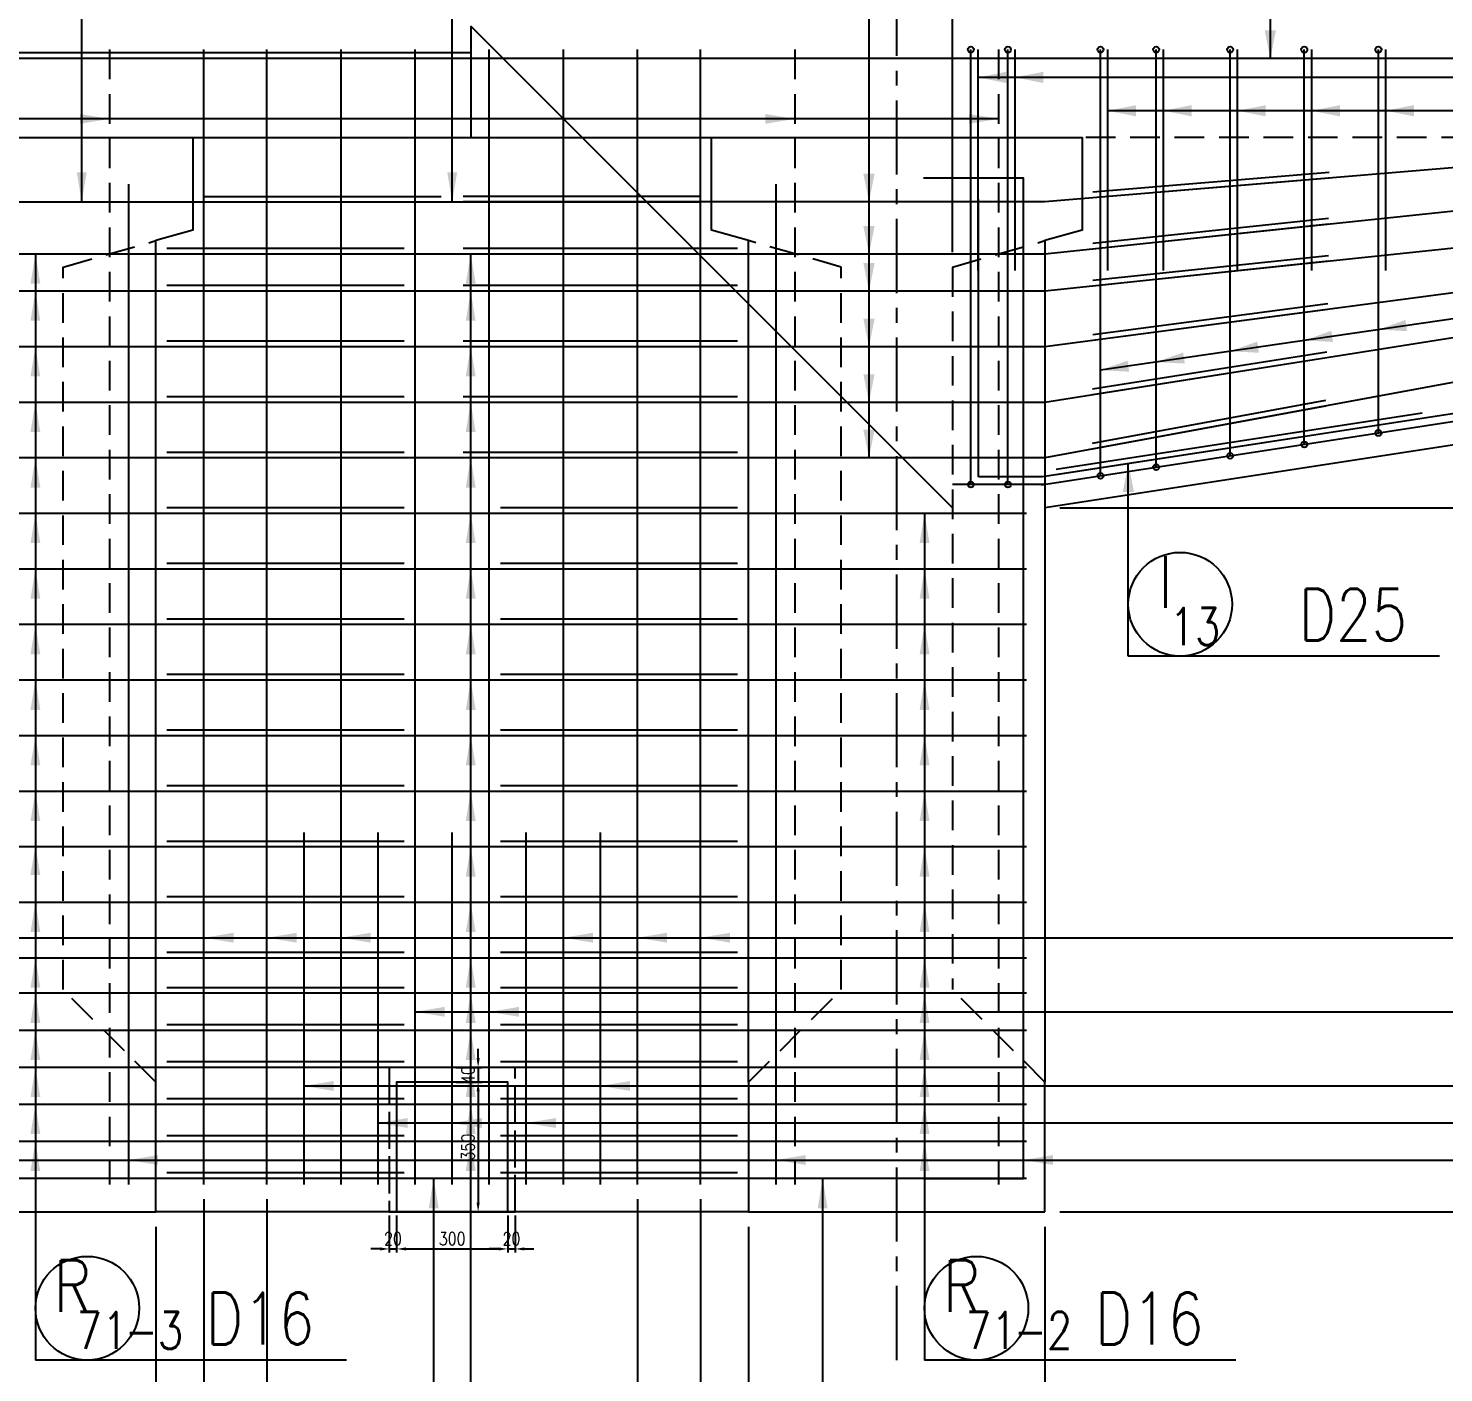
# Model space of a CAD drawing. Header units: millimetres. Extents: x -41433 to 131500, y -94900 to 39745.
# Drawn here: x 111406 to 115226, y -26274 to -22645 of the extents above; entities that cross this region are included whole.
import ezdxf
from ezdxf.enums import TextEntityAlignment as Align

# ---------------------------------------------------------------- set-up
doc = ezdxf.new("R2010")
doc.units = ezdxf.units.MM
doc.header["$LTSCALE"] = 160
doc.header["$MEASUREMENT"] = 0
for name, pattern in [('CENTER', [2, 1.25, -0.25, 0.25, -0.25]), ('DASHED', [0.75, 0.5, -0.25]), ('HIDDEN', [0.375, 0.25, -0.125])]:
    doc.linetypes.add(name, pattern=pattern)
doc.layers.get('0').update_dxf_attribs({"linetype": 'CONTINUOUS'})
doc.layers.get('DEFPOINTS').update_dxf_attribs({"color": 53, "linetype": 'CONTINUOUS'})
for name, color, linetype in [('CENTER', 6, 'CENTER'), ('DIM', 6, 'CONTINUOUS'), ('DIM-L', 6, 'CONTINUOUS'), ('GAIKEI-KEIKAKU', 4, 'CONTINUOUS'), ('TEKKIN-C', 3, 'CONTINUOUS'), ('TEKKIN-L', 2, 'CONTINUOUS'), ('TEKKIN-R', 3, 'CONTINUOUS'), ('TEKKIN-S', 3, 'CONTINUOUS'), ('TEXT', 4, 'CONTINUOUS')]:
    doc.layers.add(name, color=color, linetype=linetype)
doc.styles.add('DIM-TEXT', font='ROMANS', dxfattribs={"width": 0.8, "bigfont": 'EXTFONT'})
doc.styles.add('romans', font='romans.shx', dxfattribs={"bigfont": 'extfont.shx'})
doc.dimstyles.new('DIM10', dxfattribs={"dimscale": 10, "dimtxt": 3.5, "dimasz": 2.5, "dimexe": 1, "dimexo": 1, "dimgap": 1, "dimtad": 3, "dimdec": 1, "dimrnd": 1, "dimdsep": 46, "dimtxsty": 'DIM-TEXT', "dimcen": 0, "dimclrt": 4, "dimaunit": 1, "dimadec": 3, "dimazin": 2, "dimtfac": 1, "dimtdec": 1, "dimtix": 1, "dimtmove": 2, "dimatfit": 3, "dimfxl": 1, "dimtolj": 1, "dimtzin": 0, "dimlwd": -1, "dimlwe": -1, "dimarcsym": 0})
doc.dimstyles.new('DIM40', dxfattribs={"dimscale": 40, "dimtxt": 3.5, "dimasz": 2, "dimexe": 1, "dimexo": 1, "dimgap": 0.5, "dimtad": 1, "dimdec": 0, "dimzin": 9, "dimdsep": 46, "dimtxsty": 'DIM-TEXT', "dimcen": 0, "dimclrt": 4, "dimaunit": 1, "dimadec": 4, "dimazin": 0, "dimtfac": 1, "dimtdec": 0, "dimtix": 1, "dimtmove": 2, "dimatfit": 0, "dimfxl": 1, "dimlwd": -1, "dimlwe": -1, "dimarcsym": 0})

# ---------------------------------------------------------------- blocks, each defined once
blk = doc.blocks.new('*D1061')
at = {"layer": 'DEFPOINTS', "color": 0, "transparency": 16777216}
for p in [(116100, -23640), (114150, -25840), (116100, -28300)]:
    blk.add_point(p, dxfattribs=at)
at = {"layer": 'DIM', "color": 0, "transparency": 16777216}
for p, q in [((116100, -23680), (116100, -28340)), ((114150, -25880), (114150, -28340)), ((114230, -28300), (116020, -28300))]:
    blk.add_line(p, q, dxfattribs=at)
for points in [[(114230, -28286.7), (114230, -28313.3), (114150, -28300)], [(116020, -28286.7), (116020, -28313.3), (116100, -28300)]]:
    blk.add_solid(points, dxfattribs=at)
at = {"layer": 'DIM', "color": 4, "transparency": 16777216, "insert": (115125, -28210), "char_height": 140, "attachment_point": 5, "style": 'DIM-TEXT'}
blk.add_mtext('1950', dxfattribs=at)
blk = doc.blocks.new('*D1067')
at = {"layer": 'DEFPOINTS', "color": 0, "transparency": 16777216}
for p in [(110950, -25840), (111750, -25840), (111750, -28020)]:
    blk.add_point(p, dxfattribs=at)
at = {"layer": 'DIM', "color": 0, "transparency": 16777216}
for p, q in [((110950, -25880), (110950, -28060)), ((111750, -25880), (111750, -28060)), ((111030, -28020), (111670, -28020))]:
    blk.add_line(p, q, dxfattribs=at)
for points in [[(111030, -28006.7), (111030, -28033.3), (110950, -28020)], [(111670, -28006.7), (111670, -28033.3), (111750, -28020)]]:
    blk.add_solid(points, dxfattribs=at)
at = {"layer": 'DIM', "color": 4, "transparency": 16777216, "insert": (111350, -27930), "char_height": 140, "attachment_point": 5, "style": 'DIM-TEXT'}
blk.add_mtext('800', dxfattribs=at)
blk = doc.blocks.new('*D1068')
at = {"layer": 'DEFPOINTS', "color": 0, "transparency": 16777216}
for p in [(111750, -25840), (113350, -25840), (113350, -28020)]:
    blk.add_point(p, dxfattribs=at)
at = {"layer": 'DIM', "color": 0, "transparency": 16777216}
for p, q in [((111750, -25880), (111750, -28060)), ((113350, -25880), (113350, -28060)), ((111830, -28020), (113270, -28020))]:
    blk.add_line(p, q, dxfattribs=at)
for points in [[(111830, -28006.7), (111830, -28033.3), (111750, -28020)], [(113270, -28006.7), (113270, -28033.3), (113350, -28020)]]:
    blk.add_solid(points, dxfattribs=at)
at = {"layer": 'DIM', "color": 4, "transparency": 16777216, "insert": (112550, -27930), "char_height": 140, "attachment_point": 5, "style": 'DIM-TEXT'}
blk.add_mtext('1600', dxfattribs=at)
blk = doc.blocks.new('*D1069')
at = {"layer": 'DEFPOINTS', "color": 0, "transparency": 16777216}
for p in [(113350, -25840), (114150, -25840), (114150, -28020)]:
    blk.add_point(p, dxfattribs=at)
at = {"layer": 'DIM', "color": 0, "transparency": 16777216}
for p, q in [((113350, -25880), (113350, -28060)), ((114150, -25880), (114150, -28060)), ((113430, -28020), (114070, -28020))]:
    blk.add_line(p, q, dxfattribs=at)
for points in [[(113430, -28006.7), (113430, -28033.3), (113350, -28020)], [(114070, -28006.7), (114070, -28033.3), (114150, -28020)]]:
    blk.add_solid(points, dxfattribs=at)
at = {"layer": 'DIM', "color": 4, "transparency": 16777216, "insert": (113750, -27930), "char_height": 140, "attachment_point": 5, "style": 'DIM-TEXT'}
blk.add_mtext('800', dxfattribs=at)
blk = doc.blocks.new('*D1071')
at = {"layer": 'DEFPOINTS', "color": 0, "transparency": 16777216}
for p in [(114150, -25840), (110150, -26240), (110150, -28300)]:
    blk.add_point(p, dxfattribs=at)
at = {"layer": 'DIM', "color": 0, "transparency": 16777216}
for p, q in [((114150, -25880), (114150, -28340)), ((110150, -26280), (110150, -28340)), ((114070, -28300), (110230, -28300))]:
    blk.add_line(p, q, dxfattribs=at)
for points in [[(110230, -28286.7), (110230, -28313.3), (110150, -28300)], [(114070, -28286.7), (114070, -28313.3), (114150, -28300)]]:
    blk.add_solid(points, dxfattribs=at)
at = {"layer": 'DIM', "color": 4, "transparency": 16777216, "insert": (112150, -28210), "char_height": 140, "attachment_point": 5, "style": 'DIM-TEXT'}
blk.add_mtext('4000', dxfattribs=at)
blk = doc.blocks.new('*D1086')
at = {"layer": 'DEFPOINTS', "color": 0, "transparency": 16777216}
for p in [(116100, -22640), (114150, -25840), (118760, -25840)]:
    blk.add_point(p, dxfattribs=at)
at = {"layer": 'DIM', "color": 0, "transparency": 16777216}
for p, q in [((116140, -22640), (118800, -22640)), ((118760, -22720), (118760, -25760)), ((114190, -25840), (118800, -25840))]:
    blk.add_line(p, q, dxfattribs=at)
for points in [[(118746.7, -22720), (118773.3, -22720), (118760, -22640)], [(118746.7, -25760), (118773.3, -25760), (118760, -25840)]]:
    blk.add_solid(points, dxfattribs=at)
at = {"layer": 'DIM', "color": 4, "transparency": 16777216, "insert": (118670, -24240), "char_height": 140, "attachment_point": 5, "rotation": 90, "style": 'DIM-TEXT'}
blk.add_mtext('3200', dxfattribs=at)
blk = doc.blocks.new('*D1087')
at = {"layer": 'DEFPOINTS', "color": 0, "transparency": 16777216}
for p in [(114150, -23940), (114150, -25840), (118480, -25840)]:
    blk.add_point(p, dxfattribs=at)
at = {"layer": 'DIM', "color": 0, "transparency": 16777216}
for p, q in [((114190, -23940), (118520, -23940)), ((118480, -24020), (118480, -25760)), ((114190, -25840), (118520, -25840))]:
    blk.add_line(p, q, dxfattribs=at)
for points in [[(118466.7, -24020), (118493.3, -24020), (118480, -23940)], [(118466.7, -25760), (118493.3, -25760), (118480, -25840)]]:
    blk.add_solid(points, dxfattribs=at)
at = {"layer": 'DIM', "color": 4, "transparency": 16777216, "insert": (118390, -24890), "char_height": 140, "attachment_point": 5, "rotation": 90, "style": 'DIM-TEXT'}
blk.add_mtext('1900', dxfattribs=at)
blk = doc.blocks.new('*D1089')
at = {"layer": 'DEFPOINTS', "color": 0, "transparency": 16777216}
for p in [(116100, -23640), (114150, -23940), (118480, -23940)]:
    blk.add_point(p, dxfattribs=at)
at = {"layer": 'DIM', "color": 0, "transparency": 16777216}
for p, q in [((118480, -23560), (118480, -23480)), ((116140, -23640), (118520, -23640)), ((118480, -23640), (118480, -23940)), ((114190, -23940), (118520, -23940)), ((118480, -24020), (118480, -24100))]:
    blk.add_line(p, q, dxfattribs=at)
for points in [[(118466.7, -23560), (118493.3, -23560), (118480, -23640)], [(118466.7, -24020), (118493.3, -24020), (118480, -23940)]]:
    blk.add_solid(points, dxfattribs=at)
at = {"layer": 'DIM', "color": 4, "transparency": 16777216, "insert": (118390, -23790), "char_height": 140, "attachment_point": 5, "rotation": 90, "style": 'DIM-TEXT'}
blk.add_mtext('300', dxfattribs=at)
blk = doc.blocks.new('ARROW_4')
at = {"color": 0}
blk.add_solid([(0, 0), (-1, 0.2), (-1, -0.2)], dxfattribs=at)
blk = doc.blocks.new('*D1095')
at = {"layer": 'DEFPOINTS', "color": 0, "transparency": 16777216}
for p, q in [((112600, -22600), (112600, -21280)), ((113900, -23250), (113900, -21280)), ((113820, -21320), (112680, -21320))]:
    blk.add_line(p, q, dxfattribs=at)
for p in [(112600, -21320), (112600, -22640), (113900, -23290)]:
    blk.add_point(p, dxfattribs=at)
for points in [[(112680, -21306.7), (112680, -21333.3), (112600, -21320)], [(113820, -21306.7), (113820, -21333.3), (113900, -21320)]]:
    blk.add_solid(points, dxfattribs=at)
at = {"layer": 'DEFPOINTS', "color": 4, "transparency": 16777216, "insert": (113250, -21230), "char_height": 140, "attachment_point": 5, "style": 'DIM-TEXT'}
blk.add_mtext('1300', dxfattribs=at)
blk = doc.blocks.new('*D632')
at = {"layer": 'DEFPOINTS', "transparency": 16777216}
for p, q in [((22500, 4360), (22500, 4260)), ((22800, 4360), (22800, 4260)), ((22525, 4270), (22775, 4270))]:
    blk.add_line(p, q, dxfattribs=at)
at = {"layer": 'DEFPOINTS', "color": 0, "transparency": 16777216}
for p in [(22500, 4370), (22800, 4370), (22800, 4270)]:
    blk.add_point(p, dxfattribs=at)
at = {"layer": 'DEFPOINTS', "transparency": 16777216}
for points in [[(22525, 4274.2), (22525, 4265.8), (22500, 4270)], [(22775, 4274.2), (22775, 4265.8), (22800, 4270)]]:
    blk.add_solid(points, dxfattribs=at)
at = {"layer": 'DEFPOINTS', "transparency": 16777216, "insert": (22650, 4297.5), "char_height": 35, "attachment_point": 5, "style": 'DIM-TEXT'}
blk.add_mtext('\\A1;300', dxfattribs=at)
blk = doc.blocks.new('*D633')
at = {"layer": 'DEFPOINTS', "transparency": 16777216}
for p, q in [((22480, 4360), (22480, 4260)), ((22500, 4360), (22500, 4260)), ((22455, 4270), (22430, 4270)), ((22480, 4270), (22500, 4270)), ((22525, 4270), (22550, 4270))]:
    blk.add_line(p, q, dxfattribs=at)
at = {"layer": 'DEFPOINTS', "color": 0, "transparency": 16777216}
for p in [(22480, 4370), (22500, 4370), (22500, 4270)]:
    blk.add_point(p, dxfattribs=at)
at = {"layer": 'DEFPOINTS', "transparency": 16777216}
for points in [[(22455, 4274.2), (22455, 4265.8), (22480, 4270)], [(22525, 4274.2), (22525, 4265.8), (22500, 4270)]]:
    blk.add_solid(points, dxfattribs=at)
at = {"layer": 'DEFPOINTS', "transparency": 16777216, "insert": (22490, 4297.5), "char_height": 35, "attachment_point": 5, "style": 'DIM-TEXT'}
blk.add_mtext('\\A1;20', dxfattribs=at)
blk = doc.blocks.new('*D634')
at = {"layer": 'DEFPOINTS', "transparency": 16777216}
for p, q in [((22800, 4360), (22800, 4260)), ((22820, 4360), (22820, 4260)), ((22775, 4270), (22750, 4270)), ((22800, 4270), (22820, 4270)), ((22845, 4270), (22870, 4270))]:
    blk.add_line(p, q, dxfattribs=at)
at = {"layer": 'DEFPOINTS', "color": 0, "transparency": 16777216}
for p in [(22800, 4370), (22820, 4370), (22820, 4270)]:
    blk.add_point(p, dxfattribs=at)
at = {"layer": 'DEFPOINTS', "transparency": 16777216}
for points in [[(22775, 4274.2), (22775, 4265.8), (22800, 4270)], [(22845, 4274.2), (22845, 4265.8), (22820, 4270)]]:
    blk.add_solid(points, dxfattribs=at)
at = {"layer": 'DEFPOINTS', "transparency": 16777216, "insert": (22810, 4297.5), "char_height": 35, "attachment_point": 5, "style": 'DIM-TEXT'}
blk.add_mtext('\\A1;20', dxfattribs=at)
blk = doc.blocks.new('*D635')
at = {"layer": 'DEFPOINTS', "transparency": 16777216}
for p, q in [((22660, 4720), (22730, 4720)), ((22720, 4695), (22720, 4395)), ((22660, 4370), (22730, 4370))]:
    blk.add_line(p, q, dxfattribs=at)
at = {"layer": 'DEFPOINTS', "color": 0, "transparency": 16777216}
for p in [(22650, 4720), (22650, 4370), (22720, 4370)]:
    blk.add_point(p, dxfattribs=at)
at = {"layer": 'DEFPOINTS', "transparency": 16777216}
for points in [[(22715.8, 4695), (22724.2, 4695), (22720, 4720)], [(22715.8, 4395), (22724.2, 4395), (22720, 4370)]]:
    blk.add_solid(points, dxfattribs=at)
at = {"layer": 'DEFPOINTS', "transparency": 16777216, "insert": (22692.5, 4545), "char_height": 35, "attachment_point": 5, "rotation": 90, "style": 'DIM-TEXT'}
blk.add_mtext('\\A1;350', dxfattribs=at)
blk = doc.blocks.new('*D636')
at = {"layer": 'DEFPOINTS', "transparency": 16777216}
for p, q in [((22720, 4785), (22720, 4810)), ((22660, 4760), (22730, 4760)), ((22720, 4760), (22720, 4720)), ((22660, 4720), (22730, 4720)), ((22720, 4695), (22720, 4670))]:
    blk.add_line(p, q, dxfattribs=at)
at = {"layer": 'DEFPOINTS', "color": 0, "transparency": 16777216}
for p in [(22650, 4760), (22650, 4720), (22720, 4720)]:
    blk.add_point(p, dxfattribs=at)
at = {"layer": 'DEFPOINTS', "transparency": 16777216}
for points in [[(22715.8, 4785), (22724.2, 4785), (22720, 4760)], [(22715.8, 4695), (22724.2, 4695), (22720, 4720)]]:
    blk.add_solid(points, dxfattribs=at)
at = {"layer": 'DEFPOINTS', "transparency": 16777216, "insert": (22692.5, 4740), "char_height": 35, "attachment_point": 5, "rotation": 90, "style": 'DIM-TEXT'}
blk.add_mtext('\\A1;40', dxfattribs=at)
blk = doc.blocks.new('*D1317')
at = {"layer": 'DEFPOINTS', "color": 0, "transparency": 16777216}
for p in [(111880, -25766), (111750, -25840), (111880, -27740)]:
    blk.add_point(p, dxfattribs=at)
at = {"layer": 'DIM', "color": 0, "transparency": 16777216}
for p, q in [((111880, -25806), (111880, -27780)), ((111750, -25880), (111750, -27780)), ((111670, -27740), (111590, -27740)), ((111750, -27740), (111880, -27740)), ((111960, -27740), (112040, -27740))]:
    blk.add_line(p, q, dxfattribs=at)
for points in [[(111670, -27726.7), (111670, -27753.3), (111750, -27740)], [(111960, -27726.7), (111960, -27753.3), (111880, -27740)]]:
    blk.add_solid(points, dxfattribs=at)
at = {"layer": 'DIM', "color": 4, "transparency": 16777216, "insert": (111815, -27650), "char_height": 140, "attachment_point": 5, "style": 'DIM-TEXT'}
blk.add_mtext('130', dxfattribs=at)
blk = doc.blocks.new('*D1318')
at = {"layer": 'DEFPOINTS', "color": 0, "transparency": 16777216}
for p in [(112050, -25766), (113050, -25766), (113050, -27740)]:
    blk.add_point(p, dxfattribs=at)
at = {"layer": 'DIM', "color": 0, "transparency": 16777216}
for p, q in [((112050, -25806), (112050, -27780)), ((113050, -25806), (113050, -27780)), ((112130, -27740), (112970, -27740))]:
    blk.add_line(p, q, dxfattribs=at)
for points in [[(112130, -27726.7), (112130, -27753.3), (112050, -27740)], [(112970, -27726.7), (112970, -27753.3), (113050, -27740)]]:
    blk.add_solid(points, dxfattribs=at)
at = {"layer": 'DIM', "color": 4, "transparency": 16777216, "insert": (112550, -27533.3), "char_height": 140, "attachment_point": 5, "style": 'DIM-TEXT'}
blk.add_mtext('10×100\\P=1000', dxfattribs=at)
blk = doc.blocks.new('*D1319')
at = {"layer": 'DEFPOINTS', "color": 0, "transparency": 16777216}
for p in [(111880, -25766), (112050, -25766), (112050, -27740)]:
    blk.add_point(p, dxfattribs=at)
at = {"layer": 'DIM', "color": 0, "transparency": 16777216}
for p, q in [((111880, -25806), (111880, -27780)), ((112050, -25806), (112050, -27780)), ((111800, -27740), (111720, -27740)), ((111880, -27740), (112050, -27740)), ((112130, -27740), (112210, -27740))]:
    blk.add_line(p, q, dxfattribs=at)
for points in [[(111800, -27726.7), (111800, -27753.3), (111880, -27740)], [(112130, -27726.7), (112130, -27753.3), (112050, -27740)]]:
    blk.add_solid(points, dxfattribs=at)
at = {"layer": 'DIM', "color": 4, "transparency": 16777216, "insert": (111965, -27533.3), "char_height": 140, "attachment_point": 5, "style": 'DIM-TEXT'}
blk.add_mtext('170\\P ', dxfattribs=at)
blk = doc.blocks.new('*D1320')
at = {"layer": 'DEFPOINTS', "color": 0, "transparency": 16777216}
for p in [(113220, -25766), (113350, -25840), (113220, -27740)]:
    blk.add_point(p, dxfattribs=at)
at = {"layer": 'DIM', "color": 0, "transparency": 16777216}
for p, q in [((113220, -25806), (113220, -27780)), ((113350, -25880), (113350, -27780)), ((113140, -27740), (113060, -27740)), ((113350, -27740), (113220, -27740)), ((113430, -27740), (113510, -27740))]:
    blk.add_line(p, q, dxfattribs=at)
for points in [[(113140, -27726.7), (113140, -27753.3), (113220, -27740)], [(113430, -27726.7), (113430, -27753.3), (113350, -27740)]]:
    blk.add_solid(points, dxfattribs=at)
at = {"layer": 'DIM', "color": 4, "transparency": 16777216, "insert": (113285, -27650), "char_height": 140, "attachment_point": 5, "style": 'DIM-TEXT'}
blk.add_mtext('130', dxfattribs=at)
blk = doc.blocks.new('*D1306')
at = {"layer": 'DEFPOINTS', "color": 0, "transparency": 16777216}
for p in [(113050, -25766), (113220, -25766), (113050, -27740)]:
    blk.add_point(p, dxfattribs=at)
at = {"layer": 'DIM', "color": 0, "transparency": 16777216}
for p, q in [((113050, -25806), (113050, -27780)), ((113220, -25806), (113220, -27780)), ((112970, -27740), (112890, -27740)), ((113220, -27740), (113050, -27740)), ((113300, -27740), (113380, -27740))]:
    blk.add_line(p, q, dxfattribs=at)
for points in [[(112970, -27726.7), (112970, -27753.3), (113050, -27740)], [(113300, -27726.7), (113300, -27753.3), (113220, -27740)]]:
    blk.add_solid(points, dxfattribs=at)
at = {"layer": 'DIM', "color": 4, "transparency": 16777216, "insert": (113135, -27533.3), "char_height": 140, "attachment_point": 5, "style": 'DIM-TEXT'}
blk.add_mtext('170\\P ', dxfattribs=at)
blk = doc.blocks.new('stopper(F)_R1500L35')
at = {"layer": 'DEFPOINTS', "linetype": 'HIDDEN'}
blk.add_lwpolyline([(22480, 4370), (22820, 4370), (22820, 4760), (22480, 4760)], close=True, dxfattribs=at)
at = {"layer": 'DEFPOINTS'}
blk.add_lwpolyline([(22500, 4370), (22800, 4370), (22800, 4720), (22500, 4720)], close=True, dxfattribs=at)
for base, p1, p2, picture, middle in [((22720, 4720), (22650, 4760), (22650, 4720), '*D636', (22692.5, 4740)), ((22720, 4370), (22650, 4720), (22650, 4370), '*D635', (22692.5, 4545))]:
    dim = blk.add_linear_dim(base=base, p1=p1, p2=p2, angle=90, dimstyle='DIM10', override={"dimclrt": 256}, dxfattribs=at)
    dim.commit()
    dim.dimension.update_dxf_attribs({"geometry": picture, "text_midpoint": middle})
for base, p1, p2, picture, middle in [((22500, 4270), (22480, 4370), (22500, 4370), '*D633', (22490, 4297.5)), ((22800, 4270), (22500, 4370), (22800, 4370), '*D632', (22650, 4297.5)), ((22820, 4270), (22800, 4370), (22820, 4370), '*D634', (22810, 4297.5))]:
    dim = blk.add_linear_dim(base=base, p1=p1, p2=p2, dimstyle='DIM10', override={"dimclrt": 256}, dxfattribs=at)
    dim.commit()
    dim.dimension.update_dxf_attribs({"geometry": picture, "text_midpoint": middle})

msp = doc.modelspace()

# ---------------------------------------------------------------- linework, layer by layer
at = {"layer": 'CENTER'}
msp.add_line((113750, -26240), (113750, -22440), dxfattribs=at)
at = {"layer": 'DEFPOINTS'}
for p, q in [((113900, -23940), (112600, -22640)), ((112600, -22640), (112600, -22940)), ((112600, -22712), (110900, -22712)), ((114140.42, -23877.73), (116090.42, -23577.73)), ((114150, -23877), (113900, -23877))]:
    msp.add_line(p, q, dxfattribs=at)
for centre in [(113950, -22703), (114050, -22703), (114300, -22703), (114450, -22703), (114650, -22703), (114850, -22703), (115050, -22703), (114850, -23768.57), (115050, -23737.8), (114650, -23799.34), (114450, -23830.1), (113950, -23877), (114050, -23877), (114300, -23853.18)]:
    msp.add_circle(centre, 8, dxfattribs=at)
at = {"layer": 'DIM-L'}
for p, q in [((114758.32, -21840), (114758.32, -22727)), ((111550, -23114), (111550, -22240)), ((112550, -23114), (112550, -22240)), ((113675, -22240), (113675, -23805)), ((116300, -22778), (113970, -22778)), ((116500, -22868), (114320, -22868)), ((116700, -23217.81), (114300, -23568.24)), ((111425, -23255), (111425, -26240)), ((112600, -26640), (112600, -23255)), ((114375, -24340), (114375, -23820.9)), ((113825, -23955), (113825, -26240)), ((115215, -24340), (114375, -24340)), ((110250, -25100), (116900, -25100)), ((112450, -25300), (116700, -25300)), ((112150, -25500), (115700, -25500)), ((112350, -25600), (115500, -25600)), ((111024, -25700), (115300, -25700)), ((112500, -27040), (112500, -25750)), ((113550, -27040), (113550, -25750)), ((112265, -26240), (111425, -26240)), ((114665, -26240), (113825, -26240))]:
    msp.add_line(p, q, dxfattribs=at)
msp.add_lwpolyline([(114025, -22890), (111075, -22890)], dxfattribs=at)
for centre in [(114515, -24200), (111565, -26100), (113965, -26100)]:
    msp.add_circle(centre, 140, dxfattribs=at)
for points in [[(111545, -22903.33), (111545, -22876.67), (111625, -22890)], [(113395, -22903.33), (113395, -22876.67), (113475, -22890)], [(113945, -22903.33), (113945, -22876.67), (114025, -22890)], [(111563.33, -23034), (111536.67, -23034), (111550, -23114)], [(112563.33, -23034), (112536.67, -23034), (112550, -23114)], [(111438.33, -23335), (111411.67, -23335), (111425, -23255)], [(112613.33, -23335), (112586.67, -23335), (112600, -23255)], [(111438.33, -23435), (111411.67, -23435), (111425, -23355)], [(112613.33, -23435), (112586.67, -23435), (112600, -23355)], [(111438.33, -23585), (111411.67, -23585), (111425, -23505)], [(112613.33, -23585), (112586.67, -23585), (112600, -23505)], [(111438.33, -23735), (111411.67, -23735), (111425, -23655)], [(112613.33, -23735), (112586.67, -23735), (112600, -23655)], [(111438.33, -23885), (111411.67, -23885), (111425, -23805)], [(112613.33, -23885), (112586.67, -23885), (112600, -23805)], [(111438.33, -24035), (111411.67, -24035), (111425, -23955)], [(112613.33, -24035), (112586.67, -24035), (112600, -23955)], [(113838.33, -24035), (113811.67, -24035), (113825, -23955)], [(111438.33, -24185), (111411.67, -24185), (111425, -24105)], [(112613.33, -24185), (112586.67, -24185), (112600, -24105)], [(113838.33, -24185), (113811.67, -24185), (113825, -24105)], [(111438.33, -24335), (111411.67, -24335), (111425, -24255)], [(112613.33, -24335), (112586.67, -24335), (112600, -24255)], [(113838.33, -24335), (113811.67, -24335), (113825, -24255)], [(111438.33, -24485), (111411.67, -24485), (111425, -24405)], [(112613.33, -24485), (112586.67, -24485), (112600, -24405)], [(113838.33, -24485), (113811.67, -24485), (113825, -24405)], [(111438.33, -24635), (111411.67, -24635), (111425, -24555)], [(112613.33, -24635), (112586.67, -24635), (112600, -24555)], [(113838.33, -24635), (113811.67, -24635), (113825, -24555)], [(111438.33, -24785), (111411.67, -24785), (111425, -24705)], [(112613.33, -24785), (112586.67, -24785), (112600, -24705)], [(113838.33, -24785), (113811.67, -24785), (113825, -24705)], [(111438.33, -24930.51), (111411.67, -24930.51), (111425, -24850.51)], [(112613.33, -24935), (112586.67, -24935), (112600, -24855)], [(113838.33, -24935), (113811.67, -24935), (113825, -24855)], [(111438.33, -25085), (111411.67, -25085), (111425, -25005)], [(112613.33, -25085), (112586.67, -25085), (112600, -25005)], [(113838.33, -25085), (113811.67, -25085), (113825, -25005)], [(111960, -25113.33), (111960, -25086.67), (111880, -25100)], [(112130, -25113.33), (112130, -25086.67), (112050, -25100)], [(112330, -25113.33), (112330, -25086.67), (112250, -25100)], [(112930, -25113.33), (112930, -25086.67), (112850, -25100)], [(113130, -25113.33), (113130, -25086.67), (113050, -25100)], [(113300, -25113.33), (113300, -25086.67), (113220, -25100)], [(111438.33, -25235), (111411.67, -25235), (111425, -25155)], [(112613.33, -25235), (112586.67, -25235), (112600, -25155)], [(113838.33, -25235), (113811.67, -25235), (113825, -25155)], [(111438.33, -25330), (111411.67, -25330), (111425, -25250)], [(112613.33, -25330), (112586.67, -25330), (112600, -25250)], [(113838.33, -25330), (113811.67, -25330), (113825, -25250)], [(112530, -25286.67), (112530, -25313.33), (112450, -25300)], [(112730, -25286.67), (112730, -25313.33), (112650, -25300)], [(111438.33, -25430), (111411.67, -25430), (111425, -25350)], [(112613.33, -25430), (112586.67, -25430), (112600, -25350)], [(113838.33, -25430), (113811.67, -25430), (113825, -25350)], [(111438.33, -25530), (111411.67, -25530), (111425, -25450)], [(112613.33, -25530), (112586.67, -25530), (112600, -25450)], [(113838.33, -25530), (113811.67, -25530), (113825, -25450)], [(112230, -25486.67), (112230, -25513.33), (112150, -25500)], [(113030, -25486.67), (113030, -25513.33), (112950, -25500)], [(111438.33, -25630), (111411.67, -25630), (111425, -25550)], [(112613.33, -25630), (112586.67, -25630), (112600, -25550)], [(113838.33, -25630), (113811.67, -25630), (113825, -25550)], [(112430, -25586.67), (112430, -25613.33), (112350, -25600)], [(112630, -25586.67), (112630, -25613.33), (112550, -25600)], [(112830, -25586.67), (112830, -25613.33), (112750, -25600)], [(111438.33, -25730), (111411.67, -25730), (111425, -25650)], [(112613.33, -25730), (112586.67, -25730), (112600, -25650)], [(113838.33, -25730), (113811.67, -25730), (113825, -25650)], [(111756, -25686.67), (111756, -25713.33), (111676, -25700)], [(113504, -25686.67), (113504, -25713.33), (113424, -25700)], [(114172, -25686.67), (114172, -25713.33), (114092, -25700)], [(112513.33, -25830), (112486.67, -25830), (112500, -25750)], [(113563.33, -25830), (113536.67, -25830), (113550, -25750)]]:
    msp.add_solid(points, dxfattribs=at)
at = {"layer": 'GAIKEI-KEIKAKU'}
for p, q in [((106050, -22940), (114150, -22940)), ((113350, -25490), (113350, -23218.57)), ((114150, -23218.57), (114150, -25490)), ((115900, -23670.77), (114150, -23940)), ((113350, -25490), (113350, -25840)), ((114150, -25840), (114150, -25490)), ((113350, -25840), (111750, -25840)), ((113350, -25840), (114150, -25840))]:
    msp.add_line(p, q, dxfattribs=at)
at = {"layer": 'GAIKEI-KEIKAKU', "linetype": 'DASHED'}
for p, q in [((115900, -22940), (114250, -22940)), ((113900, -23290), (114150, -23218.57)), ((113900, -23290), (113900, -25240)), ((114150, -25490), (113900, -25240))]:
    msp.add_line(p, q, dxfattribs=at)
at = {"layer": 'GAIKEI-KEIKAKU', "flags": 128}
for points in [[(110950, -23218.57), (110850, -23190), (110850, -22940), (111850, -22940), (111850, -23190), (111750, -23218.57)], [(113350, -23218.57), (113250, -23190), (113250, -22940), (114250, -22940), (114250, -23190), (114150, -23218.57)], [(110950, -23218.57), (110950, -25840), (111750, -25840), (111750, -23218.57)]]:
    msp.add_lwpolyline(points, dxfattribs=at)
at = {"layer": 'GAIKEI-KEIKAKU', "linetype": 'DASHED'}
for points in [[(111750, -25490), (111500, -25240), (111500, -23290), (111750, -23218.57)], [(113350, -25490), (113600, -25240), (113600, -23290), (113350, -23218.57)], [(112720, -25840), (112720, -25450), (112380, -25450), (112380, -25840)]]:
    msp.add_lwpolyline(points, dxfattribs=at)
at = {"layer": 'TEKKIN-C'}
for p, q in [((116018, -22727), (107800, -22727)), ((116042, -22955.52), (114150, -23114)), ((114917.31, -23034.73), (114279.55, -23088.15)), ((116042, -23055.52), (114150, -23255)), ((114917.31, -23049.73), (114279.55, -23103.15)), ((113970.5, -23856.5), (113970.5, -23106.5)), ((114150, -23114), (112580, -23114)), ((116042, -23155.52), (114150, -23355)), ((114915.76, -23159.26), (114279.28, -23226.37)), ((114915.76, -23174.26), (114279.28, -23241.37)), ((114150, -23255), (112580, -23255)), ((116042, -23255.52), (114150, -23505)), ((114915.76, -23259.26), (114279.28, -23326.37)), ((114915.76, -23274.26), (114279.28, -23341.37)), ((114150, -23355), (112580, -23355)), ((116042, -23355.52), (114150, -23655)), ((114913.39, -23389.34), (114278.88, -23473.01)), ((114913.39, -23404.34), (114278.88, -23488.01)), ((116042, -23455.52), (114150, -23805)), ((114150, -23505), (112580, -23505)), ((114910.53, -23519.62), (114278.4, -23619.68)), ((116021.5, -23567.59), (114180, -23850.9)), ((114910.53, -23534.62), (114278.4, -23634.68)), ((114150, -23655), (112580, -23655)), ((115168.37, -23683.85), (114180, -23835.9)), ((114907.19, -23650.13), (114277.84, -23766.39)), ((114907.19, -23665.13), (114277.84, -23781.39)), ((115168.37, -23698.85), (114143.61, -23856.5)), ((114150, -23805), (112580, -23805)), ((114143.61, -23856.5), (113970.5, -23856.5))]:
    msp.add_line(p, q, dxfattribs=at)
at = {"layer": 'TEKKIN-C', "flags": 128}
for points in [[(111676, -23066), (111676, -25766)], [(113424, -23066), (113424, -25766)], [(113822, -25750), (114092, -25750), (114092, -23050), (113822, -23050)]]:
    msp.add_lwpolyline(points, dxfattribs=at)
at = {"layer": 'TEKKIN-L'}
for p, q in [((110180, -23114), (112520, -23114)), ((111880, -23114), (113220, -23114)), ((112420, -23255), (110280, -23255)), ((113320, -23255), (111780, -23255)), ((112420, -23355), (110280, -23355)), ((113320, -23355), (111780, -23355)), ((112420, -23505), (110280, -23505)), ((113320, -23505), (111780, -23505)), ((112420, -23655), (110280, -23655)), ((113320, -23655), (111780, -23655)), ((112420, -23805), (110280, -23805)), ((113320, -23805), (111780, -23805)), ((112420, -23955), (110280, -23955)), ((113320, -23955), (111780, -23955)), ((114100, -23955), (112680, -23955)), ((112420, -24105), (110280, -24105)), ((113320, -24105), (111780, -24105)), ((114100, -24105), (112680, -24105)), ((112420, -24255), (110280, -24255)), ((113320, -24255), (111780, -24255)), ((114100, -24255), (112680, -24255)), ((112420, -24405), (110280, -24405)), ((113320, -24405), (111780, -24405)), ((114100, -24405), (112680, -24405)), ((112420, -24555), (110280, -24555)), ((113320, -24555), (111780, -24555)), ((114100, -24555), (112680, -24555)), ((112420, -24705), (110280, -24705)), ((113320, -24705), (111780, -24705)), ((114100, -24705), (112680, -24705)), ((112420, -24855), (110280, -24855)), ((113320, -24855), (111780, -24855)), ((114100, -24855), (112680, -24855)), ((112420, -25005), (110280, -25005)), ((113320, -25005), (111780, -25005)), ((114100, -25005), (112680, -25005)), ((112420, -25155), (110280, -25155)), ((113320, -25155), (111780, -25155)), ((114100, -25155), (112680, -25155)), ((112420, -25250), (110280, -25250)), ((113320, -25250), (111780, -25250)), ((114100, -25250), (112680, -25250)), ((112420, -25350), (110280, -25350)), ((113320, -25350), (111780, -25350)), ((114100, -25350), (112680, -25350)), ((112420, -25450), (110280, -25450)), ((113320, -25450), (111780, -25450)), ((114100, -25450), (112680, -25450)), ((112420, -25550), (110280, -25550)), ((113320, -25550), (111780, -25550)), ((114100, -25550), (112680, -25550)), ((112420, -25650), (110280, -25650)), ((113320, -25650), (111780, -25650)), ((114100, -25650), (112680, -25650)), ((112420, -25750), (110280, -25750)), ((113320, -25750), (111780, -25750)), ((114100, -25750), (112680, -25750))]:
    msp.add_line(p, q, dxfattribs=at)
at = {"layer": 'TEKKIN-R'}
for p, q in [((111880, -23099), (112520, -23099)), ((113220, -23099), (112580, -23099)), ((112420, -23240), (111780, -23240)), ((113320, -23240), (112580, -23240)), ((112420, -23340), (111780, -23340)), ((113320, -23340), (112580, -23340)), ((112420, -23490), (111780, -23490)), ((113320, -23490), (112580, -23490)), ((112420, -23640), (111780, -23640)), ((113320, -23640), (112580, -23640)), ((112420, -23790), (111780, -23790)), ((113320, -23790), (112580, -23790)), ((112420, -23940), (111780, -23940)), ((113320, -23940), (112680, -23940)), ((112420, -24090), (111780, -24090)), ((113320, -24090), (112680, -24090)), ((112420, -24240), (111780, -24240)), ((113320, -24240), (112680, -24240)), ((112420, -24390), (111780, -24390)), ((113320, -24390), (112680, -24390)), ((112420, -24540), (111780, -24540)), ((113320, -24540), (112680, -24540)), ((112420, -24690), (111780, -24690)), ((113320, -24690), (112680, -24690)), ((112420, -24840), (111780, -24840)), ((113320, -24840), (112680, -24840)), ((112420, -24990), (111780, -24990)), ((113320, -24990), (112680, -24990)), ((112420, -25140), (111780, -25140)), ((113320, -25140), (112680, -25140)), ((112420, -25235), (111780, -25235)), ((113320, -25235), (112680, -25235)), ((112420, -25335), (111780, -25335)), ((113320, -25335), (112680, -25335)), ((112420, -25435), (111780, -25435)), ((113320, -25435), (112680, -25435)), ((112420, -25535), (111780, -25535)), ((113320, -25535), (112680, -25535)), ((112420, -25635), (111780, -25635)), ((113320, -25635), (112680, -25635)), ((112420, -25735), (111780, -25735)), ((113320, -25735), (112680, -25735))]:
    msp.add_line(p, q, dxfattribs=at)
at = {"layer": 'TEKKIN-S'}
for p, q in [((111880, -25766), (111880, -22703)), ((112050, -25766), (112050, -22703)), ((112250, -25766), (112250, -22703)), ((112450, -25766), (112450, -22703)), ((112650, -25766), (112650, -22703)), ((112850, -25766), (112850, -22703)), ((113050, -25766), (113050, -22703)), ((113220, -25766), (113220, -22703)), ((113950, -23877), (113950, -22703)), ((113970, -23299), (113970, -22703)), ((114050, -23877), (114050, -22703)), ((114070, -23299), (114070, -22703)), ((114300, -23853.18), (114300, -22703)), ((114320, -23299), (114320, -22703)), ((114450, -23830.1), (114450, -22703)), ((114470, -23299), (114470, -22703)), ((114650, -23799.34), (114650, -22703)), ((114670, -23299), (114670, -22703)), ((114850, -23768.57), (114850, -22703)), ((114870, -23299), (114870, -22703)), ((115050, -23737.8), (115050, -22703)), ((115070, -23299), (115070, -22703)), ((112150, -25766), (112150, -24816)), ((112350, -25766), (112350, -24816)), ((112550, -25766), (112550, -24816)), ((112750, -25766), (112750, -24816)), ((112950, -25766), (112950, -24816))]:
    msp.add_line(p, q, dxfattribs=at)
at = {"layer": 'TEKKIN-S', "linetype": 'DASHED', "flags": 128}
for points in [[(111625, -22703), (111625, -25766)], [(113475, -22703), (113475, -25766)], [(114025, -22703), (114025, -25766)]]:
    msp.add_lwpolyline(points, dxfattribs=at)

# ---------------------------------------------------------------- block references
at = {"layer": 'DEFPOINTS'}
msp.add_blockref('stopper(F)_R1500L35', (89900, -30210), dxfattribs=at)
at = {"layer": 'DIM-L', "yscale": 76, "zscale": 76}
for p, xscale, rotation in [((114758.32, -22727), 76, 270), ((113675, -23114), 76, 270), ((113675, -23255), 76, 270), ((113675, -23355), 76, 270), ((113675, -23505), 76, 270), ((115050, -23458.73), -76, 8.307107205255697), ((114650, -23517.13), -76, 8.307107205255697), ((114850, -23487.93), -76, 8.307107205255697), ((114450, -23546.34), -76, 8.307107205255697), ((114300, -23568.24), -76, 8.307107205255697), ((113675, -23655), 76, 270), ((113675, -23805), 76, 270), ((114375, -23820.9), -76, 270)]:
    msp.add_blockref('ARROW_4', p, dxfattribs=dict(at, xscale=xscale, rotation=rotation))
at = {"layer": 'DIM-L', "xscale": -76, "yscale": 76, "zscale": 76}
for p in [(113970, -22778), (114070, -22778), (114320, -22868), (114470, -22868), (114670, -22868), (114870, -22868), (115070, -22868)]:
    msp.add_blockref('ARROW_4', p, dxfattribs=at)

# ---------------------------------------------------------------- texts
at = {"layer": 'TEXT', "style": 'romans', "width": 0.8}
for s, height, p in [('I', 140, (114475, -24140)), ('13', 100, (114555, -24260)), ('R', 140, (111525, -26040)), ('R', 140, (113925, -26040)), ('71', 100, (111605, -26160)), ('-3', 100, (111745, -26160)), ('71', 100, (114005, -26160)), ('-2', 100, (114145, -26160))]:
    msp.add_text(s, height=height, rotation=0.00011, dxfattribs=at).set_placement(p, align=Align.MIDDLE)
for s, p in [('D25', (114835, -24340)), ('D16', (111885, -26240)), ('D16', (114285, -26240))]:
    msp.add_text(s, height=140, rotation=0.00011, dxfattribs=at).set_placement(p, align=Align.BOTTOM_LEFT)

# ---------------------------------------------------------------- dimensions: what is measured, and where the dimension line sits
at = {"layer": 'DEFPOINTS'}
dim = msp.add_linear_dim(base=(112600, -21320), p1=(113900, -23290), p2=(112600, -22640), angle=180, dimstyle='DIM40', override={"dimfxl": 0}, dxfattribs=at)
dim.commit()
dim.dimension.update_dxf_attribs({"geometry": '*D1095', "text_midpoint": (113250, -21230)})
at = {"layer": 'DIM'}
for base, p1, p2, angle, picture, middle in [((118760, -25840), (116100, -22640), (114150, -25840), 90, '*D1086', (118670, -24240)), ((118480, -23940), (116100, -23640), (114150, -23940), 90, '*D1089', (118390, -23790)), ((118480, -25840), (114150, -23940), (114150, -25840), 90, '*D1087', (118390, -24890)), ((113220, -27740), (113350, -25840), (113220, -25766), 180, '*D1320', (113285, -27650)), ((110150, -28300), (114150, -25840), (110150, -26240), 180, '*D1071', (112150, -28210))]:
    dim = msp.add_linear_dim(base=base, p1=p1, p2=p2, angle=angle, dimstyle='DIM40', dxfattribs=at)
    dim.commit()
    dim.dimension.update_dxf_attribs({"geometry": picture, "text_midpoint": middle})
for base, p1, p2, picture, middle in [((116100, -28300), (114150, -25840), (116100, -23640), '*D1061', (115125, -28210)), ((111880, -27740), (111750, -25840), (111880, -25766), '*D1317', (111815, -27650)), ((111750, -28020), (110950, -25840), (111750, -25840), '*D1067', (111350, -27930)), ((113350, -28020), (111750, -25840), (113350, -25840), '*D1068', (112550, -27930)), ((114150, -28020), (113350, -25840), (114150, -25840), '*D1069', (113750, -27930))]:
    dim = msp.add_linear_dim(base=base, p1=p1, p2=p2, dimstyle='DIM40', dxfattribs=at)
    dim.commit()
    dim.dimension.update_dxf_attribs({"geometry": picture, "text_midpoint": middle})
for base, p1, p2, text, picture, middle in [((112050, -27740), (111880, -25766), (112050, -25766), '<>\\P ', '*D1319', (111965, -27533.33)), ((113050, -27740), (112050, -25766), (113050, -25766), '10×100\\P=<>', '*D1318', (112550, -27533.33))]:
    dim = msp.add_linear_dim(base=base, p1=p1, p2=p2, text=text, dimstyle='DIM40', dxfattribs=at)
    dim.commit()
    dim.dimension.update_dxf_attribs({"geometry": picture, "text_midpoint": middle})
dim = msp.add_linear_dim(base=(113050, -27740), p1=(113220, -25766), p2=(113050, -25766), angle=180, text='<>\\P ', dimstyle='DIM40', dxfattribs=at)
dim.commit()
dim.dimension.update_dxf_attribs({"geometry": '*D1306', "text_midpoint": (113135, -27533.33)})

doc.saveas('drawing.dxf')
